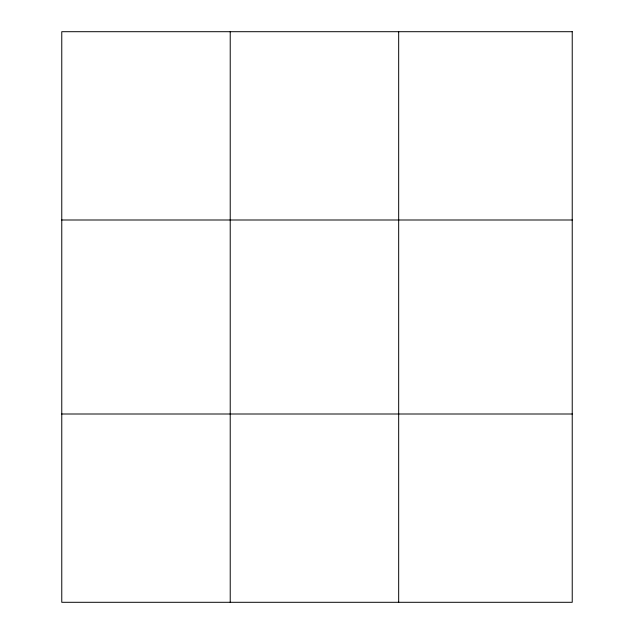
<?xml version="1.0" encoding="UTF-8"?>
<svg xmlns="http://www.w3.org/2000/svg" width="634" height="634" viewBox="0 0 634 634"><rect width="100%" height="100%" fill="white"/><g stroke="black" fill="none" stroke-linecap="round" stroke-linejoin="round"><path stroke-width="0.95" d="M230.221 31.7L230.221 602.3M398.675 31.7L398.675 602.3M61.767 219.998L572.233 219.998M61.767 414.002L572.233 414.002M572.233 31.7L572.233 602.3L61.767 602.3L61.767 31.7L572.233 31.7"/></g></svg>
